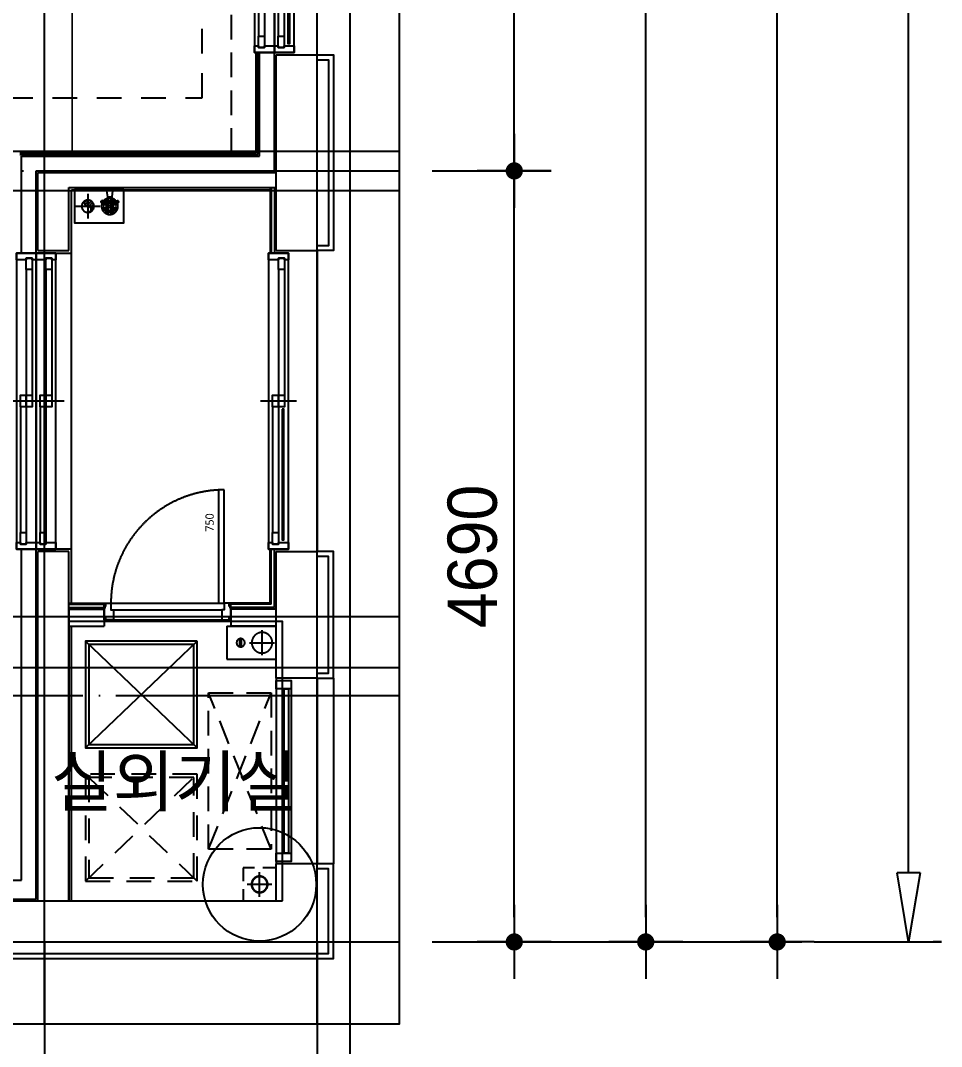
# Model space of a CAD drawing. Header units: millimetres. Extents: x 6886222 to 6919728, y 230959 to 276095.
# Drawn here: x 6914123 to 6919728, y 239124 to 245364 of the extents above; entities that cross this region are included whole.
import ezdxf
from ezdxf.enums import TextEntityAlignment as Align
from ezdxf.xclip import XClip

# ---------------------------------------------------------------- set-up
doc = ezdxf.new("R2010")
doc.units = ezdxf.units.MM
doc.header["$LTSCALE"] = 100
doc.header["$XCLIPFRAME"] = 2
for name, pattern in [('CEN', [62, 60, -1, 0, -1]), ('ST-DASH', [2.7, 1.5, -1.2]), ('U-74D-EX$0$CEN', [62, 60, -1, 0, -1]), ('U-74D-EX$0$DDOT', [13.5, 11.5, -1, 0, -1]), ('U-74D-EX$0$H', [1.3, 0.8, -0.5]), ('U-74D-EX$0$HD', [2.5, 1.5, -1]), ('U-74D-EX$0$HID', [2.3, 1.5, -0.8])]:
    doc.linetypes.add(name, pattern=pattern)
doc.layers.get('Defpoints').update_dxf_attribs({"color": 149})
for name, color, linetype in [('AA-BORD-XREF', 15, 'Continuous'), ('ARDM', 7, 'Continuous'), ('BP', 7, 'Continuous'), ('CEN', 1, 'CEN'), ('DIM', 7, 'Continuous'), ('ELE8', 8, 'Continuous'), ('TEXT', 2, 'Continuous'), ('U-74D-EX$0$A-커텐박스', 11, 'U-74D-EX$0$HID'), ('U-74D-EX$0$CEN', 1, 'U-74D-EX$0$CEN'), ('U-74D-EX$0$CON', 2, 'Continuous'), ('U-74D-EX$0$DOR', 4, 'Continuous'), ('U-74D-EX$0$ETC', 6, 'Continuous'), ('U-74D-EX$0$FIN', 5, 'Continuous'), ('U-74D-EX$0$FUR_미설치가구', 8, 'U-74D-EX$0$HID'), ('U-74D-EX$0$INSUL_line', 8, 'Continuous'), ('U-74D-EX$0$STXS', 8, 'Continuous'), ('U-74D-EX$0$WAL', 3, 'Continuous'), ('U-74D-EX$0$WIN', 4, 'Continuous'), ('U-74D-EX$0$발코니 입면선', 4, 'Continuous'), ('U-74D-EX$0$하향식피난구', 8, 'Continuous'), ('U-74D-EX$0$확장전', 4, 'U-74D-EX$0$HID'), ('결로방지', 4, 'ST-DASH'), ('기단부-석재', 6, 'Continuous')]:
    doc.layers.add(name, color=color, linetype=linetype)
for name, color, linetype, plot in [('CUT-LINE', 105, 'Continuous', False), ('Defpoint', 142, 'Continuous', False), ('U-74D-EX$0$Defpoint', 142, 'Continuous', False), ('U-74D-EX$0$MC', 152, 'Continuous', False), ('체크', 2, 'Continuous', False)]:
    doc.layers.add(name, color=color, linetype=linetype, plot=plot)
doc.styles.add('U-74D-EX$0$맑은고딕', font='')
doc.styles.add('굴림', font='')
doc.styles.add('돋움', font='')
doc.styles.add('맑은 고딕', font='')
doc.styles.get('U-74D-EX$0$맑은고딕').set_extended_font_data('Malgun Gothic')
doc.styles.get('굴림').set_extended_font_data('Gulim')
doc.styles.get('돋움').set_extended_font_data('Dotum')
doc.styles.get('맑은 고딕').set_extended_font_data('Malgun Gothic')
doc.dimstyles.new('CH-ARROW-100%', dxfattribs={"dimscale": 100, "dimtxt": 4.5, "dimasz": 4.2, "dimexe": 1.5, "dimexo": 2, "dimgap": 1, "dimtad": 1, "dimdec": 0, "dimlunit": 6, "dimtxsty": '돋움', "dimblk": 'CLOSEDBLANK', "dimcen": 1, "dimclrt": 91, "dimadec": 0, "dimazin": 0, "dimtfac": 1, "dimtdec": 0, "dimtix": 1, "dimtmove": 2, "dimatfit": 3, "dimldrblk": 'LEADER-AR', "dimfxl": 1, "dimarcsym": 0})
doc.dimstyles.new('NORMAL', dxfattribs={"dimscale": 40, "dimtxt": 3, "dimasz": 1.5, "dimexe": 1.5, "dimexo": 2, "dimgap": 1, "dimtad": 1, "dimdec": 0, "dimzin": 0, "dimdsep": 46, "dimtxsty": '돋움', "dimblk": 'DOT', "dimblk1": 'NONE', "dimblk2": 'TICK', "dimcen": 0, "dimdle": 1.5, "dimclrd": 7, "dimclre": 7, "dimclrt": 3, "dimadec": 0, "dimazin": 0, "dimtfac": 1, "dimtdec": 0, "dimtix": 1, "dimtmove": 2, "dimatfit": 3, "dimldrblk": 'DOT', "dimfxl": 1, "dimtolj": 1, "dimtzin": 0, "dimarcsym": 0})

# ---------------------------------------------------------------- blocks, each defined once
blk = doc.blocks.new('*X150')
at = {"color": 0}
for p, q in [((2879.54, 10374.87), (2880.23, 10375.56)), ((2879.58, 10375.36), (2879.76, 10375.54)), ((2879.67, 10374.56), (2880.45, 10375.34)), ((2879.88, 10374.33), (2880.53, 10374.98)), ((2880.16, 10374.17), (2880.71, 10374.71)), ((2880.54, 10374.11), (2881.04, 10374.61))]:
    blk.add_line(p, q, dxfattribs=at)
blk = doc.blocks.new('U-74D-EX$0$배수드레인')
at = {"layer": 'U-74D-EX$0$ETC', "color": 8}
for p, q in [((96.1, 250.1), (96.1, 254.1)), ((103.9, 250.1), (103.9, 254.1)), ((64.1, 217.6), (60.1, 217.6)), ((64.2, 210.8), (60.2, 210.8)), ((70.3, 241.1), (73.1, 238.3)), ((70.3, 187.5), (73.2, 190.3)), ((76, 241.1), (73.1, 243.9)), ((76, 187.5), (73.2, 184.6)), ((78.2, 217.6), (74.2, 217.6)), ((78.3, 210.8), (74.2, 210.8)), ((92.7, 217.6), (88.5, 217.6)), ((92.8, 210.8), (88.5, 210.8)), ((96.1, 236), (96.1, 240)), ((96.1, 221.3), (96.1, 225.7)), ((96.1, 203), (96.1, 207.3)), ((96.1, 188.6), (96.1, 192.7)), ((103.9, 236), (103.9, 240)), ((103.9, 221.3), (103.9, 225.7)), ((103.9, 203), (103.9, 207.3)), ((103.9, 188.6), (103.9, 192.7)), ((111.5, 210.8), (107.2, 210.8)), ((111.5, 217.6), (107.3, 217.6)), ((125.8, 210.8), (121.7, 210.8)), ((125.8, 217.6), (121.8, 217.6)), ((126.8, 244), (124, 241.1)), ((124, 187.4), (126.8, 184.6)), ((126.8, 238.3), (129.7, 241.1)), ((129.6, 187.4), (126.8, 190.3)), ((139.8, 210.8), (135.8, 210.8)), ((139.9, 217.6), (135.9, 217.6)), ((96.1, 174.5), (96.1, 178.5)), ((103.9, 174.5), (103.9, 178.5))]:
    blk.add_line(p, q, dxfattribs=at)
at = {"layer": 'U-74D-EX$0$ETC', "color": 1}
for p, q in [((100, 6.1), (100, 156.1)), ((175, 81.1), (25, 81.1))]:
    blk.add_line(p, q, dxfattribs=at)
at = {"layer": 'U-74D-EX$0$ETC'}
blk.add_lwpolyline([(200, 300), (200, 0), (0, 0), (0, 300)], close=True, dxfattribs=at)
for centre, radius in [((100, 214.3), 50), ((100, 81.1), 37.5)]:
    blk.add_circle(centre, radius, dxfattribs=at)
at = {"layer": 'U-74D-EX$0$ETC', "color": 8}
for radius, start, end in [(40, 95.59633, 132.20576), (36, 96.22048, 131.895), (40, 47.86871, 84.42506), (36, 48.18777, 83.80332), (40, 137.93774, 175.31724), (40, 184.97072, 222.13129), (36, 138.26449, 174.79557), (36, 185.52465, 221.81223), (26, 98.62864, 172.78471), (26, 187.66047, 261.37136), (36, 228.18171, 263.77952), (22, 100.21298, 171.46382), (22, 189.0641, 259.78702), (12, 108.96946, 164.20902), (12, 196.78745, 251.03054), (8, 119.18271, 155.90861), (8, 205.67291, 240.81729), (26, 7.21529, 81.4045), (22, 8.53618, 79.82636), (12, 15.79098, 71.10559), (8, 24.09139, 60.93919), (26, 278.5955, 352.33953), (22, 280.17364, 350.9359), (12, 288.89441, 343.21255), (8, 299.06081, 334.32709), (36, 276.19668, 311.73551), (36, 5.20443, 41.81829), (36, 318.105, 354.47535), (40, 317.79424, 355.02928), (40, 4.68276, 42.13674), (40, 227.86326, 264.40367), (40, 275.57494, 312.06226)]:
    blk.add_arc((100, 214.3), radius, start, end, dxfattribs=at)
at = {"layer": 'U-74D-EX$0$ETC', "color": 1}
for centre, start, end in [((81.2, 81.1), 0, 180), ((118.8, 81.1), 180, 0)]:
    blk.add_arc(centre, 18.8, start, end, dxfattribs=at)
at = {"layer": 'U-74D-EX$0$ETC', "color": 1, "xscale": 37.5, "yscale": 37.5, "zscale": 37.5, "rotation": 180}
blk.add_blockref('*X150', (108119.3, 389147.5), dxfattribs=at)
blk = doc.blocks.new('U-74D-EX$0$D100-우수')
at = {"layer": 'Defpoints', "linetype": 'U-74D-EX$0$H'}
blk.add_lwpolyline([(200, 0), (0, 0), (0, 200), (200, 200)], close=True, dxfattribs=at)
at = {"layer": 'U-74D-EX$0$ETC', "color": 1}
for p, q in [((100, 175), (100, 25)), ((25, 100), (175, 100))]:
    blk.add_line(p, q, dxfattribs=at)
at = {"layer": 'U-74D-EX$0$ETC', "color": 4}
blk.add_circle((100, 100), 50, dxfattribs=at)
at = {"layer": 'U-74D-EX$0$ETC', "color": 8}
blk.add_circle((100, 100), 47, dxfattribs=at)
blk = doc.blocks.new('U-74D-EX$0$A$C332646E4')
at = {"layer": 'U-74D-EX$0$STXS'}
for p, q in [((0, 300), (0, 0)), ((0, 300), (200, 300)), ((200, 300), (200, 0)), ((124.5, 220), (75.5, 220)), ((124.5, 210), (75.5, 210)), ((200, 0), (0, 0))]:
    blk.add_line(p, q, dxfattribs=at)
at = {"layer": 'U-74D-EX$0$STXS', "color": 1}
for p, q in [((100, 160.5), (100, 9.5)), ((175.5, 85), (24.5, 85))]:
    blk.add_line(p, q, dxfattribs=at)
at = {"layer": 'U-74D-EX$0$STXS'}
for centre, radius in [((100, 215), 25), ((100, 85), 62.5)]:
    blk.add_circle(centre, radius, dxfattribs=at)
blk = doc.blocks.new('U-74D-EX$0$WIN_2_1800')
at = {"layer": 'U-74D-EX$0$WIN'}
blk.add_line((0, -290), (0, 50), dxfattribs=at)
at = {"layer": 'U-74D-EX$0$WIN', "color": 5, "linetype": 'Continuous'}
for p, q in [((-800, -60), (-35, -60)), ((35, -24), (800, -24)), ((35, -60), (800, -60)), ((-800, -96), (-35, -96)), ((-800, -180), (-35, -180)), ((35, -144), (800, -144)), ((35, -180), (800, -180)), ((-800, -216), (-35, -216))]:
    blk.add_line(p, q, dxfattribs=at)
at = {"layer": 'U-74D-EX$0$WIN'}
for points in [[(-860, -96), (-870, -96), (-870, -60), (-860, -60), (-860, 0), (-900, 0), (-900, -120), (-860, -120)], [(-900, 0), (900, 0), (900, -120), (-900, -120)], [(860, -24), (870, -24), (870, -60), (860, -60), (860, -120), (900, -120), (900, 0), (860, 0)], [(-870, -96), (-800, -96), (-800, -60), (-870, -60)], [(-35, -60), (35, -60), (35, -24), (-35, -24)], [(-35, -96), (35, -96), (35, -60), (-35, -60)], [(870, -24), (800, -24), (800, -60), (870, -60)], [(-860, -216), (-870, -216), (-870, -180), (-860, -180), (-860, -120), (-900, -120), (-900, -240), (-860, -240)], [(-900, -120), (900, -120), (900, -240), (-900, -240)], [(860, -144), (870, -144), (870, -180), (860, -180), (860, -240), (900, -240), (900, -120), (860, -120)], [(-870, -216), (-800, -216), (-800, -180), (-870, -180)], [(-35, -180), (35, -180), (35, -144), (-35, -144)], [(-35, -216), (35, -216), (35, -180), (-35, -180)], [(870, -144), (800, -144), (800, -180), (870, -180)]]:
    blk.add_lwpolyline(points, close=True, dxfattribs=at)
blk = doc.blocks.new('U-74D-EX$0$WIN_1_1800')
at = {"layer": 'U-74D-EX$0$WIN'}
blk.add_line((0, -170), (0, 50), dxfattribs=at)
at = {"layer": 'U-74D-EX$0$WIN', "color": 5, "linetype": 'Continuous'}
for p, q in [((-800, -60), (-35, -60)), ((35, -24), (800, -24)), ((35, -60), (800, -60)), ((-800, -96), (-35, -96))]:
    blk.add_line(p, q, dxfattribs=at)
at = {"layer": 'U-74D-EX$0$WIN'}
for points in [[(-860, -96), (-870, -96), (-870, -60), (-860, -60), (-860, 0), (-900, 0), (-900, -120), (-860, -120)], [(-900, 0), (900, 0), (900, -120), (-900, -120)], [(860, -24), (870, -24), (870, -60), (860, -60), (860, -120), (900, -120), (900, 0), (860, 0)], [(-870, -96), (-800, -96), (-800, -60), (-870, -60)], [(-35, -60), (35, -60), (35, -24), (-35, -24)], [(-35, -96), (35, -96), (35, -60), (-35, -60)], [(870, -24), (800, -24), (800, -60), (870, -60)]]:
    blk.add_lwpolyline(points, close=True, dxfattribs=at)
blk = doc.blocks.new('U-74D-EX$0$WIN_2_3000')
at = {"layer": 'U-74D-EX$0$WIN'}
blk.add_line((500, -290), (500, 50), dxfattribs=at)
at = {"layer": 'U-74D-EX$0$WIN', "color": 5, "linetype": 'Continuous'}
for p, q in [((-1400, -60), (465, -60)), ((535, -24), (1400, -24)), ((535, -60), (1400, -60)), ((-1400, -96), (465, -96)), ((-1400, -180), (465, -180)), ((535, -144), (1400, -144)), ((535, -180), (1400, -180)), ((-1400, -216), (465, -216))]:
    blk.add_line(p, q, dxfattribs=at)
at = {"layer": 'U-74D-EX$0$WIN'}
for points in [[(-1460, -96), (-1470, -96), (-1470, -60), (-1460, -60), (-1460, 0), (-1500, 0), (-1500, -120), (-1460, -120)], [(-1500, 0), (1500, 0), (1500, -120), (-1500, -120)], [(1460, -24), (1470, -24), (1470, -60), (1460, -60), (1460, -120), (1500, -120), (1500, 0), (1460, 0)], [(-1470, -96), (-1400, -96), (-1400, -60), (-1470, -60)], [(465, -60), (535, -60), (535, -24), (465, -24)], [(465, -96), (535, -96), (535, -60), (465, -60)], [(1470, -24), (1400, -24), (1400, -60), (1470, -60)], [(-1460, -216), (-1470, -216), (-1470, -180), (-1460, -180), (-1460, -120), (-1500, -120), (-1500, -240), (-1460, -240)], [(-1500, -120), (1500, -120), (1500, -240), (-1500, -240)], [(1460, -144), (1470, -144), (1470, -180), (1460, -180), (1460, -240), (1500, -240), (1500, -120), (1460, -120)], [(-1470, -216), (-1400, -216), (-1400, -180), (-1470, -180)], [(465, -180), (535, -180), (535, -144), (465, -144)], [(465, -216), (535, -216), (535, -180), (465, -180)], [(1470, -144), (1400, -144), (1400, -180), (1470, -180)]]:
    blk.add_lwpolyline(points, close=True, dxfattribs=at)
blk = doc.blocks.new('U-74D-EX$0$FUR_발코니_수전')
at = {"layer": 'U-74D-EX$0$STXS'}
for p, q in [((0, 0), (-29.2, 0)), ((0, 0), (-29.2, 0)), ((29.2, 0), (0, 0)), ((29.2, 0), (0, 0)), ((-23.1, -63.4), (-9.6, -49.8)), ((-23.1, -63.4), (-9.6, -49.8)), ((-19.9, -7), (0, -7)), ((-19.9, -7), (0, -7)), ((-14.3, -42.9), (-19.3, -7)), ((-14.3, -42.9), (-19.3, -7)), ((0, -42.9), (-14.3, -42.9)), ((0, -42.9), (-14.3, -42.9)), ((-9.6, -49.8), (9.6, -49.8)), ((-9.6, -49.8), (9.6, -49.8)), ((0, -7), (19.9, -7)), ((0, -7), (19.9, -7)), ((14.3, -42.9), (0, -42.9)), ((14.3, -42.9), (0, -42.9)), ((9.6, -49.8), (23.1, -63.4)), ((9.6, -49.8), (23.1, -63.4)), ((19.3, -7), (14.3, -42.9)), ((19.3, -7), (14.3, -42.9)), ((-5.8, -71.3), (-44, -64.6)), ((-5.8, -71.3), (-44, -64.6)), ((-5.8, -74.6), (-44, -81.3)), ((-5.8, -74.6), (-44, -81.3)), ((-23.1, -68.2), (-23.1, -63.4)), ((-23.1, -68.2), (-23.1, -63.4)), ((-23.1, -82.5), (-23.1, -77.6)), ((-23.1, -82.5), (-23.1, -77.6)), ((-9.6, -96), (-23.1, -82.5)), ((-9.6, -96), (-23.1, -82.5)), ((-14.7, -90.9), (-14.7, -117.3)), ((-14.7, -90.9), (-14.7, -117.3)), ((9.6, -96), (-9.6, -96)), ((9.6, -96), (-9.6, -96)), ((5.8, -71.3), (44, -64.6)), ((5.8, -71.3), (44, -64.6)), ((5.8, -74.6), (44, -81.3)), ((5.8, -74.6), (44, -81.3)), ((23.1, -82.5), (9.6, -96)), ((23.1, -82.5), (9.6, -96)), ((14.7, -117.3), (14.7, -90.9)), ((14.7, -117.3), (14.7, -90.9)), ((23.1, -63.4), (23.1, -68.2)), ((23.1, -63.4), (23.1, -68.2)), ((23.1, -77.6), (23.1, -82.5)), ((23.1, -77.6), (23.1, -82.5))]:
    blk.add_line(p, q, dxfattribs=at)
blk.add_circle((0, -72.9), 5.91, dxfattribs=at)
blk.add_circle((0, -72.9), 5.91, dxfattribs=at)
for centre, radius, start, end in [((-17.5, 6), 13.2, 207.18523, 259.41198), ((-17.5, 6), 13.2, 207.18523, 259.41198), ((17.5, 6), 13.2, 280.58802, 332.81477), ((17.5, 6), 13.2, 280.58802, 332.81477), ((-41.6, -49.9), 28.1, 351.51099, 14.30798), ((-41.6, -49.9), 28.1, 351.51099, 14.30798), ((41.6, -49.9), 28.1, 165.69202, 188.48901), ((41.6, -49.9), 28.1, 165.69202, 188.48901), ((-44, -72.9), 8.37, 90, 270), ((-44, -72.9), 8.37, 90, 270), ((0, -117.3), 14.7, 180, 0), ((0, -117.3), 14.7, 180, 0), ((44, -72.9), 8.37, 270, 90), ((44, -72.9), 8.37, 270, 90)]:
    blk.add_arc(centre, radius, start, end, dxfattribs=at)
blk = doc.blocks.new('U-74D-EX$0$A$C16b6767f')
at = {"layer": 'U-74D-EX$0$Defpoint'}
blk.add_lwpolyline([(0, 0), (1700, 0), (1700, 1300), (0, 1300)], close=True, dxfattribs=at)
at = {"layer": 'U-74D-EX$0$하향식피난구', "linetype": 'U-74D-EX$0$HD'}
for p, q in [((120, 1200), (770, 520)), ((120, 520), (770, 1200))]:
    blk.add_line(p, q, dxfattribs=at)
at = {"layer": 'U-74D-EX$0$하향식피난구'}
for p, q in [((930, 1200), (1580, 520)), ((930, 520), (1580, 1200))]:
    blk.add_line(p, q, dxfattribs=at)
at = {"layer": 'U-74D-EX$0$하향식피난구', "linetype": 'U-74D-EX$0$HD'}
blk.add_lwpolyline([(770, 520), (770, 1200), (120, 1200), (120, 520), (770, 520)], dxfattribs=at)
at = {"layer": 'U-74D-EX$0$하향식피난구'}
blk.add_lwpolyline([(1580, 520), (1580, 1200), (930, 1200), (930, 520), (1580, 520)], dxfattribs=at)
at = {"layer": 'U-74D-EX$0$하향식피난구', "linetype": 'U-74D-EX$0$HD'}
blk.add_lwpolyline([(750, 540), (750, 1180), (140, 1180), (140, 540)], close=True, dxfattribs=at)
at = {"layer": 'U-74D-EX$0$하향식피난구'}
blk.add_lwpolyline([(1560, 540), (1560, 1180), (950, 1180), (950, 540)], close=True, dxfattribs=at)
blk = doc.blocks.new('U-74D-EX$0$FUR_실외기실')
at = {"layer": 'U-74D-EX$0$FUR_미설치가구'}
for p, q in [((1025, 410), (75, 30)), ((1025, 30), (75, 410))]:
    blk.add_line(p, q, dxfattribs=at)
blk.add_lwpolyline([(1025, 410), (75, 410), (75, 30), (1025, 30)], close=True, dxfattribs=at)
at = {"layer": 'U-74D-EX$0$WIN', "color": 4, "linetype": 'Continuous'}
for p, q in [((50, 0), (1050, 0)), ((50, -92), (1050, -92))]:
    blk.add_line(p, q, dxfattribs=at)
for points in [[(0, 0), (0, -92), (50, -92), (50, 0), (0, 0)], [(1050, 0), (1050, -92), (1100, -92), (1100, 0), (1050, 0)]]:
    blk.add_lwpolyline(points, dxfattribs=at)
at = {"layer": 'U-74D-EX$0$WIN', "color": 5, "linetype": 'Continuous'}
blk.add_lwpolyline([(1047, -77), (53, -77), (53, -47), (1047, -47), (1047, -77)], dxfattribs=at)
blk = doc.blocks.new('U-74D-EX$0$A$Cba098c15')
at = {"layer": 'Defpoints'}
for p, q in [((0, 0), (0, 100)), ((770, 0), (770, 100))]:
    blk.add_line(p, q, dxfattribs=at)
at = {"layer": 'U-74D-EX$0$DOR', "color": 9}
for p, q in [((40, 100), (730, 100)), ((55, 60), (715, 60)), ((55, 0), (715, 0))]:
    blk.add_line(p, q, dxfattribs=at)
at = {"layer": 'U-74D-EX$0$DOR', "color": 4}
blk.add_lwpolyline([(730, 790), (695, 790), (695, 100), (730, 100)], close=True, dxfattribs=at)
for points in [[(10, 80), (10, 100), (40, 100), (40, 60), (55, 60), (55, 0), (10, 0), (10, 20)], [(760, 80), (760, 100), (730, 100), (730, 60), (715, 60), (715, 0), (760, 0), (760, 20)]]:
    blk.add_lwpolyline(points, dxfattribs=at)
at = {"layer": 'U-74D-EX$0$DOR', "color": 1, "linetype": 'U-74D-EX$0$DDOT'}
blk.add_arc((730, 100), 690, 90, 180, dxfattribs=at)
at = {"layer": 'Defpoints', "style": 'U-74D-EX$0$맑은고딕'}
blk.add_text('750', height=50, rotation=90, dxfattribs=at).set_placement((680.6, 535.5), align=Align.BOTTOM_LEFT)
blk = doc.blocks.new('*U167')
at = {"layer": 'U-74D-EX$0$WIN'}
blk.add_line((15, 8), (810, 8), dxfattribs=at)
at = {"layer": 'U-74D-EX$0$WIN', "color": 8}
blk.add_lwpolyline([(15, 13.4), (810, 13.4), (810, 2.6), (15, 2.6)], close=True, dxfattribs=at)
blk = doc.blocks.new('*U168')
at = {"layer": 'U-74D-EX$0$WIN'}
blk.add_line((15, 8), (910, 8), dxfattribs=at)
at = {"layer": 'U-74D-EX$0$WIN', "color": 8}
blk.add_lwpolyline([(15, 13.4), (910, 13.4), (910, 2.6), (15, 2.6)], close=True, dxfattribs=at)
blk = doc.blocks.new('U-74D-EX')
at = {"layer": 'U-74D-EX$0$A-커텐박스'}
blk.add_line((-4010, -9095), (210, -9095), dxfattribs=at)
at = {"layer": 'U-74D-EX$0$CEN'}
for p, q in [((-4120, -1725), (-4120, -10115)), ((-8810, -1890), (-8810, -10115)), ((-7310, -2190), (-7310, -10115)), ((-6830, -7755), (-6830, -10115)), ((-9310, -7955), (-4125, -7955)), ((-4125, -7955), (520, -7955)), ((-9310, -9615), (6315, -9615))]:
    blk.add_line(p, q, dxfattribs=at)
at = {"layer": 'U-74D-EX$0$CON'}
for p, q in [((-8810, -4180), (-8810, -9615)), ((-8560, -4180), (-8560, -9365)), ((-6890, -8105), (-6890, -8320)), ((-6785, -8105), (-6890, -8105)), ((-6785, -8105), (-6785, -8320)), ((-6785, -8320), (-6890, -8320)), ((-6890, -9365), (-6890, -9090)), ((-6785, -9090), (-6890, -9090)), ((-6785, -9365), (-6785, -9090)), ((-8560, -9365), (-8335, -9365)), ((-8335, -9615), (-8335, -9365)), ((-7205, -9365), (-6435, -9365)), ((-7205, -9615), (-7205, -9365)), ((-6435, -9365), (-6435, -9615)), ((-4605, -9365), (-3415, -9365)), ((-4605, -9365), (-4605, -9615)), ((-3415, -9365), (-3415, -9615)), ((-8810, -9615), (-8335, -9615)), ((-7205, -9615), (-6435, -9615)), ((-4605, -9615), (-3415, -9615))]:
    blk.add_line(p, q, dxfattribs=at)
at = {"layer": 'U-74D-EX$0$FIN'}
for p, q in [((-4020, -7805), (-4020, -9255)), ((-4010, -7805), (-4010, -9245)), ((-6420, -8120), (-6420, -8025)), ((-4620, -8025), (-4620, -8120)), ((-6750, -8105), (-6750, -8330)), ((-8560, -8120), (-6890, -8120)), ((-6750, -8120), (-6420, -8120)), ((-6420, -8120), (-4620, -8120)), ((-4620, -8120), (-4235, -8120)), ((-4235, -8120), (-4235, -9330)), ((-6750, -9330), (-6750, -9080)), ((-4020, -9255), (-3400, -9255)), ((-4010, -9245), (-3400, -9245)), ((-6750, -9330), (-6420, -9330)), ((-4220, -9330), (-4620, -9330))]:
    blk.add_line(p, q, dxfattribs=at)
at = {"layer": 'U-74D-EX$0$INSUL_line'}
for p, q in [((-8550, -4165), (-8550, -7905)), ((-8435, -4165), (-8435, -7815)), ((-8435, -7815), (-6420, -7815)), ((-4620, -7815), (-4030, -7815)), ((-4030, -7815), (-4030, -9265)), ((-8550, -7905), (-6420, -7905)), ((-4620, -7905), (-4120, -7905)), ((-4120, -7905), (-4120, -9355)), ((-6775, -8105), (-6775, -8330)), ((-6755, -8105), (-6755, -8330)), ((-6775, -9355), (-6775, -9080)), ((-6755, -9335), (-6755, -9080)), ((-4030, -9265), (-3400, -9265)), ((-6775, -9355), (-6420, -9355)), ((-6755, -9335), (-6420, -9335)), ((-4220, -9335), (-4620, -9335)), ((-4220, -9355), (-4620, -9355)), ((-4120, -9355), (-3400, -9355))]:
    blk.add_line(p, q, dxfattribs=at)
at = {"layer": 'U-74D-EX$0$MC'}
for p, q in [((-4000, -1725), (-4000, -10115)), ((-7140, -2190), (-7140, -10115)), ((-4240, -4015), (-4240, -10115))]:
    blk.add_line(p, q, dxfattribs=at)
at = {"layer": 'U-74D-EX$0$WAL'}
for p, q in [((-8560, -7915), (-6435, -7915)), ((-6435, -8105), (-6435, -7915)), ((-4605, -7915), (-4130, -7915)), ((-4605, -7915), (-4605, -8105)), ((-4130, -7915), (-4130, -9365)), ((-8560, -8105), (-6435, -8105)), ((-4605, -8105), (-4220, -8105)), ((-4220, -8105), (-4220, -9365))]:
    blk.add_line(p, q, dxfattribs=at)
at = {"layer": 'U-74D-EX$0$WIN'}
blk.add_line((-7205, -9365), (-8335, -9365), dxfattribs=at)
at = {"layer": 'U-74D-EX$0$발코니 입면선'}
for p, q in [((-7205, -9615), (-8335, -9615)), ((-4605, -9615), (-6435, -9615)), ((-3415, -9615), (-385, -9615))]:
    blk.add_line(p, q, dxfattribs=at)
at = {"layer": 'U-74D-EX$0$확장전', "const_width": 10}
blk.add_lwpolyline([(5990, -8465), (100, -8465), (100, -8125), (-4010, -8125)], dxfattribs=at)
at = {"rotation": 270}
blk.add_blockref('U-74D-EX$0$A$Cba098c15', (-6850, -8320), dxfattribs=at)
at = {"xscale": -1}
for name, p in [('*U167', (-5555, -9416)), ('*U168', (-2435, -9451))]:
    blk.add_blockref(name, p, dxfattribs=at)
at = {"layer": 'U-74D-EX$0$STXS', "xscale": -1, "rotation": 180}
for name, p in [('U-74D-EX$0$배수드레인', (-4435, -8138.9)), ('U-74D-EX$0$D100-우수', (-8560, -9165))]:
    blk.add_blockref(name, p, dxfattribs=at)
at = {"layer": 'U-74D-EX$0$STXS', "extrusion": (0, 0, -1), "zscale": -1, "rotation": 90}
blk.add_blockref('U-74D-EX$0$FUR_발코니_수전', (4235, -8353.3), dxfattribs=at)
at = {"layer": 'U-74D-EX$0$STXS', "xscale": -1}
blk.add_blockref('U-74D-EX$0$A$C332646E4', (-6890, -9365), dxfattribs=at)
at = {"layer": 'U-74D-EX$0$WIN', "xscale": -1}
for name, p in [('U-74D-EX$0$WIN_2_1800', (-5520, -7785)), ('U-74D-EX$0$FUR_실외기실', (-7220, -9365)), ('U-74D-EX$0$WIN_2_3000', (-1900, -9235)), ('U-74D-EX$0$WIN_1_1800', (-5520, -9320))]:
    blk.add_blockref(name, p, dxfattribs=at)
at = {"layer": 'U-74D-EX$0$하향식피난구'}
blk.add_blockref('U-74D-EX$0$A$C16b6767f', (-8560, -9405), dxfattribs=at)
blk = doc.blocks.new('BORD-301')
at = {"layer": 'Defpoint'}
blk.add_lwpolyline([(-22550, 14955), (4105, 14955), (4105, -19330), (-22550, -19330)], close=True, dxfattribs=at)
blk = doc.blocks.new('_ClosedBlank')
at = {"color": 0, "linetype": 'ByBlock', "lineweight": -2}
for p, q in [((-1, 0.167), (0, 0)), ((-1, 0.167), (-1, -0.167)), ((0, 0), (-1, -0.167))]:
    blk.add_line(p, q, dxfattribs=at)
blk = doc.blocks.new('*D54')
at = {"layer": 'Defpoints', "color": 0, "transparency": 16777216}
for p in [(33655, -21760), (33655, -21760), (33655, -36685)]:
    blk.add_point(p, dxfattribs=at)
at = {"layer": 'DIM', "color": 0, "lineweight": -2, "transparency": 16777216}
for p, q in [((33855, -21760), (33805, -21760)), ((33655, -36265), (33655, -22180)), ((33855, -36685), (33805, -36685))]:
    blk.add_line(p, q, dxfattribs=at)
at = {"layer": 'DIM', "color": 0, "lineweight": -2, "transparency": 16777216, "xscale": 420, "yscale": 420, "zscale": 420}
for p, rotation in [((33655, -21760), 90), ((33655, -36685), 270)]:
    blk.add_blockref('_ClosedBlank', p, dxfattribs=dict(at, rotation=rotation))
at = {"layer": 'DIM', "color": 91, "transparency": 16777216, "insert": (33323.7, -29222.5), "char_height": 450, "attachment_point": 5, "rotation": 90, "style": '굴림'}
blk.add_mtext('{\\C3;74㎡D}', dxfattribs=at)
blk = doc.blocks.new('LEADER-AR')
at = {"layer": 'DIM'}
blk.add_hatch(color=256, dxfattribs=at).paths.add_polyline_path([(-1, -0.167), (0, 0), (-1, 0.167)])
blk.add_lwpolyline([(-1, -0.167), (0, 0), (-1, 0.167)], close=True, dxfattribs=at)
blk = doc.blocks.new('DOT')
at = {"layer": 'DIM'}
blk.add_line((0, 1.5), (0, -1.5), dxfattribs=at)
at = {"layer": 'DIM', "linetype": 'Continuous'}
blk.add_line((-1.5, 0), (1.5, 0), dxfattribs=at)
at = {"layer": 'DIM', "const_width": 0.35}
blk.add_lwpolyline([(-0.175, 0, 1), (0.175, 0, 1)], format="xyb", close=True, dxfattribs=at)
blk = doc.blocks.new('*D55')
at = {"layer": 'Defpoints', "color": 0, "transparency": 16777216}
for p in [(30555, -5080), (32855, -5080), (30555, -36685)]:
    blk.add_point(p, dxfattribs=at)
at = {"layer": 'DIM', "color": 7, "lineweight": -2, "transparency": 16777216}
for p, q in [((30755, -5080), (33005, -5080)), ((32855, -36535), (32855, -5230)), ((30755, -36685), (33005, -36685))]:
    blk.add_line(p, q, dxfattribs=at)
at = {"layer": 'DIM', "color": 7, "lineweight": -2, "transparency": 16777216, "xscale": 150, "yscale": 150, "zscale": 150}
for p, rotation in [((32855, -5080), 90), ((32855, -36685), 270)]:
    blk.add_blockref('DOT', p, dxfattribs=dict(at, rotation=rotation))
at = {"layer": 'DIM', "color": 3, "transparency": 16777216, "insert": (32600.8, -20882.5), "char_height": 300, "attachment_point": 5, "rotation": 90, "style": '굴림'}
blk.add_mtext('\\A1;31605', dxfattribs=at)
blk = doc.blocks.new('_None')
blk = doc.blocks.new('_Oblique')
at = {"color": 0, "linetype": 'ByBlock', "lineweight": -2}
blk.add_line((-0.5, -0.5), (0.5, 0.5), dxfattribs=at)
blk = doc.blocks.new('TICK')
at = {"layer": 'Defpoints', "color": 0, "linetype": 'ByBlock'}
blk.add_point((0, 0), dxfattribs=at)
at = {"layer": 'DIM'}
blk.add_line((0, 1.6875), (0, -1.6875), dxfattribs=at)
at = {"layer": 'DIM', "linetype": 'Continuous'}
blk.add_line((-1.6875, 0), (1.6875, 0), dxfattribs=at)
at = {"color": 7, "linetype": 'ByBlock', "xscale": 1.6875, "yscale": 1.6875, "zscale": 1.6875}
blk.add_blockref('_Oblique', (0, 0), dxfattribs=at)
blk = doc.blocks.new('*D13')
at = {"layer": 'Defpoints', "color": 0, "transparency": 16777216}
for p in [(30555, -21760), (32055, -21760), (30555, -36685)]:
    blk.add_point(p, dxfattribs=at)
at = {"layer": 'DIM', "color": 7, "lineweight": -2, "transparency": 16777216}
for p, q in [((30755, -21760), (32205, -21760)), ((32055, -36535), (32055, -21910)), ((30755, -36685), (32205, -36685))]:
    blk.add_line(p, q, dxfattribs=at)
at = {"layer": 'DIM', "color": 7, "lineweight": -2, "transparency": 16777216, "xscale": 150, "yscale": 150, "zscale": 150}
for p, rotation in [((32055, -21760), 90), ((32055, -36685), 270)]:
    blk.add_blockref('DOT', p, dxfattribs=dict(at, rotation=rotation))
at = {"layer": 'DIM', "color": 3, "transparency": 16777216, "insert": (31800.8, -29222.5), "char_height": 300, "attachment_point": 5, "rotation": 90, "style": '굴림'}
blk.add_mtext('\\A1;14925', dxfattribs=at)
blk = doc.blocks.new('*D14')
at = {"layer": 'Defpoints', "color": 0, "transparency": 16777216}
for p in [(30555, -31995), (31255, -31995), (30555, -36685)]:
    blk.add_point(p, dxfattribs=at)
at = {"layer": 'DIM', "color": 7, "lineweight": -2, "transparency": 16777216}
for p, q in [((30755, -31995), (31405, -31995)), ((31255, -36535), (31255, -32145)), ((30755, -36685), (31405, -36685))]:
    blk.add_line(p, q, dxfattribs=at)
at = {"layer": 'DIM', "color": 7, "lineweight": -2, "transparency": 16777216, "xscale": 150, "yscale": 150, "zscale": 150}
for p, rotation in [((31255, -31995), 90), ((31255, -36685), 270)]:
    blk.add_blockref('DOT', p, dxfattribs=dict(at, rotation=rotation))
at = {"layer": 'DIM', "color": 3, "transparency": 16777216, "insert": (31001, -34340), "char_height": 300, "attachment_point": 5, "rotation": 90, "style": '굴림'}
blk.add_mtext('\\A1;4690', dxfattribs=at)
blk = doc.blocks.new('*D15')
at = {"layer": 'Defpoints', "color": 0, "transparency": 16777216}
for p in [(30555, -27555), (31255, -27555), (30555, -31995)]:
    blk.add_point(p, dxfattribs=at)
at = {"layer": 'DIM', "color": 7, "lineweight": -2, "transparency": 16777216}
for p, q in [((30755, -27555), (31405, -27555)), ((31255, -31845), (31255, -27705)), ((30755, -31995), (31405, -31995))]:
    blk.add_line(p, q, dxfattribs=at)
at = {"layer": 'DIM', "color": 7, "lineweight": -2, "transparency": 16777216, "xscale": 150, "yscale": 150, "zscale": 150}
for p, rotation in [((31255, -27555), 90), ((31255, -31995), 270)]:
    blk.add_blockref('DOT', p, dxfattribs=dict(at, rotation=rotation))
at = {"layer": 'DIM', "color": 3, "transparency": 16777216, "insert": (31001, -29775), "char_height": 300, "attachment_point": 5, "rotation": 90, "style": '굴림'}
blk.add_mtext('\\A1;4440', dxfattribs=at)
blk = doc.blocks.new('301 NAME')
at = {"layer": 'TEXT', "linetype": 'Continuous', "style": '맑은 고딕'}
blk.add_text('실외기실', height=300, dxfattribs=at).set_placement((6915061.3, 240736.6), align=Align.MIDDLE_CENTER)
blk = doc.blocks.new('A$C91700e87')
at = {"layer": 'TEXT'}
blk.add_blockref('301 NAME', (-6890908.1, -241299.4), dxfattribs=at)
blk = doc.blocks.new('A$Cd01e152a')
at = {"layer": '체크'}
blk.add_circle((24320, -1540), 344.9, dxfattribs=at)
blk = doc.blocks.new('기단부-301-TF')
at = {"layer": 'ELE8'}
blk.add_line((30155, -35080), (30155, -36210), dxfattribs=at)
at = {"layer": '기단부-석재'}
for points in [[(30055, -31290), (30155, -31290), (30155, -32480), (30055, -32480)], [(30055, -31320), (30125, -31320), (30125, -32450), (30055, -32450)], [(30055, -35080), (30155, -35080), (30155, -34310), (30055, -34310)], [(30055, -35050), (30125, -35050), (30125, -34340), (30055, -34340)], [(24620, -36685), (24620, -36785), (30155, -36785), (30155, -36210), (30055, -36210)], [(24650, -36685), (24650, -36755), (30125, -36755), (30125, -36240), (30055, -36240)]]:
    blk.add_lwpolyline(points, dxfattribs=at)
blk = doc.blocks.new('DIM-301-TF')
at = {"layer": 'CEN'}
for p, q in [((30055, -31995), (30555, -31995)), ((30055, -35185), (30555, -35185)), ((28395, -36685), (28395, -37885)), ((30055, -36685), (30055, -37885)), ((30055, -36685), (30555, -36685))]:
    blk.add_line(p, q, dxfattribs=at)
at = {"layer": 'DIM'}
blk.add_line((33080, -36685), (33855, -36685), dxfattribs=at)
for base, p1, p2, picture, middle in [((32855, -5080), (30555, -36685), (30555, -5080), '*D55', (32600.8, -20882.5)), ((32055, -21760), (30555, -36685), (30555, -21760), '*D13', (31800.8, -29222.5)), ((31255, -27555), (30555, -31995), (30555, -27555), '*D15', (31001, -29775)), ((31255, -31995), (30555, -36685), (30555, -31995), '*D14', (31001, -34340))]:
    dim = blk.add_linear_dim(base=base, p1=p1, p2=p2, angle=270, dimstyle='NORMAL', override={"dimscale": 100, "dimtxsty": '굴림'}, dxfattribs=at)
    dim.commit()
    dim.dimension.update_dxf_attribs({"geometry": picture, "text_midpoint": middle})
dim = blk.add_linear_dim(base=(33655, -21760), p1=(33655, -36685), p2=(33655, -21760), angle=90, text='{\\C3;74㎡D}', dimstyle='CH-ARROW-100%', override={"dimtxsty": '굴림'}, dxfattribs=at)
dim.commit()
dim.dimension.update_dxf_attribs({"geometry": '*D54', "text_midpoint": (33323.7, -29222.5)})

msp = doc.modelspace()

# ---------------------------------------------------------------- block references
at = {"layer": 'BP'}
ref = msp.add_blockref('U-74D-EX', (6906313.1, 248569.4), dxfattribs=dict(at, rotation=90))
XClip(ref).set_block_clipping_path([(6114.9999999985, -1385.0000000037), (6114.9999999983, -10114.9999999935), (-9310.0000000001, -10114.9999999935), (-9310.0000000001, -455.0000000037), (324.9999999999, -455.0000000037), (325.0000000001, -1385.0000000037)])

# ---------------------------------------------------------------- next in the draw order: linework, layer by layer
at = {"layer": 'CUT-LINE'}
msp.add_lwpolyline([(6907698.1, 254684.4), (6916428.1, 254684.4), (6916428.1, 239259.4), (6906768.1, 239259.4), (6906768.1, 248894.4), (6907698.1, 248894.4), (6907698.1, 254684.4)], dxfattribs=at)
at = {"layer": '결로방지'}
msp.add_lwpolyline([(6913778.1, 244559.4), (6913778.1, 244894.4), (6915228.1, 244894.4), (6915228.1, 254244.4), (6912443.1, 254244.4), (6912443.1, 252559.4), (6908203.1, 252559.4), (6908203.1, 251459.4), (6909453.1, 251459.4), (6909453.1, 248064.4), (6906438.1, 248064.4)], dxfattribs=at)

# ---------------------------------------------------------------- next in the draw order: block references
at = {"layer": 'AA-BORD-XREF'}
msp.add_blockref('BORD-301', (6912023.1, 257889.4), dxfattribs=at)
at = {"layer": 'ARDM'}
msp.add_blockref('A$Cd01e152a', (6891258.1, 241649.4), dxfattribs=at)
at = {"layer": 'BP'}
msp.add_blockref('A$C91700e87', (6890908.1, 241299.4), dxfattribs=at)
at = {"layer": 'DIM'}
msp.add_blockref('DIM-301-TF', (6885873.1, 276444.4), dxfattribs=at)
at = {"layer": '기단부-석재'}
msp.add_blockref('기단부-301-TF', (6885873.1, 276444.4), dxfattribs=at)

doc.saveas('drawing.dxf')
